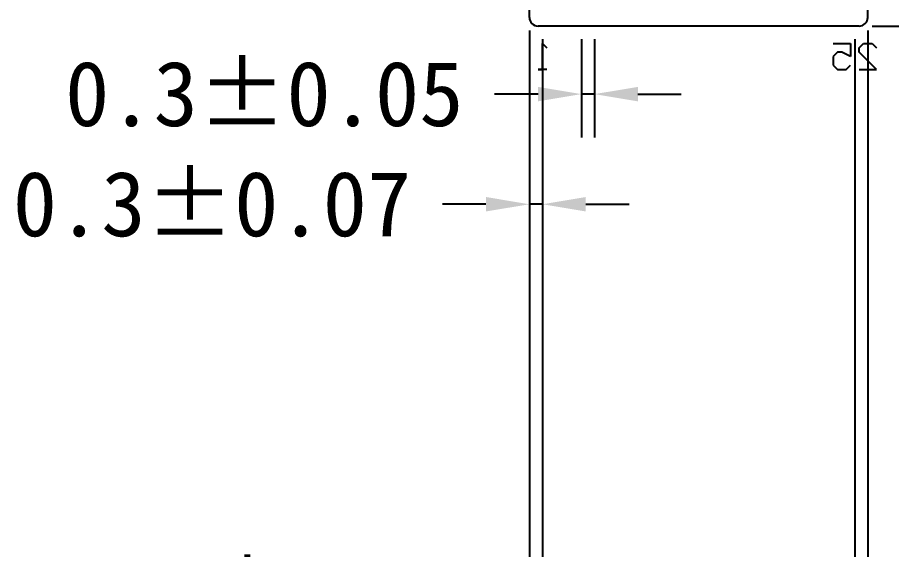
# Model space of a CAD drawing. Header units: millimetres. Extents: x 1040 to 3675, y 249 to 975.
# Drawn here: x 3338.11 to 3358.26, y 633.78 to 646.06 of the extents above; entities that cross this region are included whole.
import ezdxf

# ---------------------------------------------------------------- set-up
doc = ezdxf.new("R2010")
doc.units = ezdxf.units.MM
doc.layers.add('KeepOutLayer', color=6, linetype='Continuous')
doc.styles.get("Standard").update_dxf_attribs({"font": 'txt', "bigfont": 'gbcbig.shx'})
doc.styles.add('宋体', font='')
doc.styles.get('宋体').set_extended_font_data('SimSun')
doc.dimstyles.new('ISO-25$0', dxfattribs={"dimtxt": 1.5, "dimasz": 1, "dimexe": 1, "dimexo": 0.3, "dimgap": 0.6, "dimtad": 0, "dimdsep": 46, "dimtxsty": 'Standard', "dimcen": 0, "dimadec": 0, "dimazin": 0, "dimtfac": 1, "dimtmove": 0, "dimatfit": 3, "dimfxl": 1, "dimarcsym": 0})

# ---------------------------------------------------------------- blocks, each defined once
blk = doc.blocks.new('*D400')
at = {"color": 0, "lineweight": -2, "transparency": 16777216}
for p, q in [((3349.909, 645.756), (3349.909, 629.239)), ((3357.709, 645.756), (3357.709, 629.239)), ((3349.909, 630.239), (3348.476, 630.239)), ((3356.709, 630.239), (3350.909, 630.239))]:
    blk.add_line(p, q, dxfattribs=at)
at = {"color": 0, "transparency": 16777216}
for points in [[(3350.909, 630.406), (3350.909, 630.073), (3349.909, 630.239)], [(3356.709, 630.406), (3356.709, 630.073), (3357.709, 630.239)]]:
    blk.add_solid(points, dxfattribs=at)
at = {"layer": 'Defpoints', "color": 0, "transparency": 16777216}
for p in [(3349.909, 646.056), (3357.709, 646.056), (3349.909, 630.239)]:
    blk.add_point(p, dxfattribs=at)
at = {"color": 0, "transparency": 16777216, "insert": (3343.762, 630.239), "char_height": 1.5, "attachment_point": 5, "style": '宋体'}
blk.add_mtext('7.8±0.1', dxfattribs=at)
blk = doc.blocks.new('*D401')
at = {"color": 0, "lineweight": -2, "transparency": 16777216}
for p, q in [((3349.909, 645.756), (3349.909, 640.747)), ((3350.209, 645.556), (3350.209, 640.747)), ((3348.909, 641.747), (3347.909, 641.747)), ((3350.209, 641.747), (3349.909, 641.747)), ((3351.209, 641.747), (3352.209, 641.747))]:
    blk.add_line(p, q, dxfattribs=at)
at = {"color": 0, "transparency": 16777216}
for points in [[(3348.909, 641.914), (3348.909, 641.581), (3349.909, 641.747)], [(3351.209, 641.914), (3351.209, 641.581), (3350.209, 641.747)]]:
    blk.add_solid(points, dxfattribs=at)
at = {"layer": 'Defpoints', "color": 0, "transparency": 16777216}
for p in [(3349.909, 646.056), (3350.209, 645.856), (3350.209, 641.747)]:
    blk.add_point(p, dxfattribs=at)
at = {"color": 0, "transparency": 16777216, "insert": (3342.595, 641.747), "char_height": 1.5, "attachment_point": 5, "style": '宋体'}
blk.add_mtext('0.3±0.07', dxfattribs=at)
blk = doc.blocks.new('*D402')
at = {"color": 0, "lineweight": -2, "transparency": 16777216}
for p, q in [((3351.109, 645.556), (3351.109, 643.288)), ((3351.409, 645.556), (3351.409, 643.288)), ((3350.109, 644.288), (3349.109, 644.288)), ((3351.409, 644.288), (3351.109, 644.288)), ((3352.409, 644.288), (3353.409, 644.288))]:
    blk.add_line(p, q, dxfattribs=at)
at = {"color": 0, "transparency": 16777216}
for points in [[(3350.109, 644.454), (3350.109, 644.121), (3351.109, 644.288)], [(3352.409, 644.454), (3352.409, 644.121), (3351.409, 644.288)]]:
    blk.add_solid(points, dxfattribs=at)
at = {"layer": 'Defpoints', "color": 0, "transparency": 16777216}
for p in [(3351.109, 645.856), (3351.409, 645.856), (3351.409, 644.288)]:
    blk.add_point(p, dxfattribs=at)
at = {"color": 0, "transparency": 16777216, "insert": (3343.8, 644.288), "char_height": 1.5, "attachment_point": 5, "style": '宋体'}
blk.add_mtext('0.3±0.05', dxfattribs=at)
blk = doc.blocks.new('*D403')
at = {"color": 0, "lineweight": -2, "transparency": 16777216}
for p, q in [((3350.209, 645.556), (3350.209, 631.767)), ((3357.409, 645.556), (3357.409, 631.767)), ((3350.209, 632.767), (3349.209, 632.767)), ((3356.409, 632.767), (3351.209, 632.767))]:
    blk.add_line(p, q, dxfattribs=at)
at = {"color": 0, "transparency": 16777216}
for points in [[(3351.209, 632.934), (3351.209, 632.601), (3350.209, 632.767)], [(3356.409, 632.934), (3356.409, 632.601), (3357.409, 632.767)]]:
    blk.add_solid(points, dxfattribs=at)
at = {"layer": 'Defpoints', "color": 0, "transparency": 16777216}
for p in [(3350.209, 645.856), (3357.409, 645.856), (3350.209, 632.767)]:
    blk.add_point(p, dxfattribs=at)
at = {"color": 0, "transparency": 16777216, "insert": (3343.916, 632.767), "char_height": 1.5, "attachment_point": 5, "style": '宋体'}
blk.add_mtext('7.2±0.03', dxfattribs=at)
blk = doc.blocks.new('*D404')
at = {"color": 0, "lineweight": -2, "transparency": 16777216}
for p, q in [((3354.109, 653.356), (3372.741, 653.356)), ((3371.741, 652.356), (3371.741, 646.856)), ((3362.159, 645.856), (3372.741, 645.856)), ((3371.741, 645.856), (3371.741, 644.856))]:
    blk.add_line(p, q, dxfattribs=at)
at = {"color": 0, "transparency": 16777216}
for points in [[(3371.574, 652.356), (3371.908, 652.356), (3371.741, 653.356)], [(3371.574, 646.856), (3371.908, 646.856), (3371.741, 645.856)]]:
    blk.add_solid(points, dxfattribs=at)
at = {"layer": 'Defpoints', "color": 0, "transparency": 16777216}
for p in [(3353.809, 653.356), (3371.741, 653.356), (3361.859, 645.856)]:
    blk.add_point(p, dxfattribs=at)
at = {"color": 0, "transparency": 16777216, "insert": (3371.741, 640.141), "char_height": 1.5, "attachment_point": 5, "rotation": 90, "style": '宋体'}
blk.add_mtext('7.5±0.1', dxfattribs=at)
blk = doc.blocks.new('*D405')
at = {"color": 0, "lineweight": -2, "transparency": 16777216}
for p, q in [((3354.109, 651.356), (3368.667, 651.356)), ((3367.667, 650.356), (3367.667, 646.856)), ((3357.809, 645.856), (3368.667, 645.856)), ((3367.667, 645.856), (3367.667, 644.856))]:
    blk.add_line(p, q, dxfattribs=at)
at = {"color": 0, "transparency": 16777216}
for points in [[(3367.5, 650.356), (3367.834, 650.356), (3367.667, 651.356)], [(3367.5, 646.856), (3367.834, 646.856), (3367.667, 645.856)]]:
    blk.add_solid(points, dxfattribs=at)
at = {"layer": 'Defpoints', "color": 0, "transparency": 16777216}
for p in [(3353.809, 651.356), (3367.667, 651.356), (3357.509, 645.856)]:
    blk.add_point(p, dxfattribs=at)
at = {"color": 0, "transparency": 16777216, "insert": (3367.667, 640.137), "char_height": 1.5, "attachment_point": 5, "rotation": 90, "style": '宋体'}
blk.add_mtext('5.5±0.1', dxfattribs=at)
blk = doc.blocks.new('*D407')
at = {"color": 0, "lineweight": -2, "transparency": 16777216}
for p, q in [((3362.356, 649.356), (3362.356, 650.356)), ((3358.009, 648.356), (3363.356, 648.356)), ((3362.356, 648.356), (3362.356, 645.856)), ((3357.809, 645.856), (3363.356, 645.856)), ((3362.356, 644.856), (3362.356, 641.792))]:
    blk.add_line(p, q, dxfattribs=at)
at = {"color": 0, "transparency": 16777216}
for points in [[(3362.189, 649.356), (3362.522, 649.356), (3362.356, 648.356)], [(3362.189, 644.856), (3362.522, 644.856), (3362.356, 645.856)]]:
    blk.add_solid(points, dxfattribs=at)
at = {"layer": 'Defpoints', "color": 0, "transparency": 16777216}
for p in [(3357.709, 648.356), (3362.356, 648.356), (3357.509, 645.856)]:
    blk.add_point(p, dxfattribs=at)
at = {"color": 0, "transparency": 16777216, "insert": (3362.356, 637.065), "char_height": 1.5, "attachment_point": 5, "rotation": 90, "style": '宋体'}
blk.add_mtext('2.5±0.1', dxfattribs=at)

msp = doc.modelspace()

# ---------------------------------------------------------------- linework, layer by layer
at = {"color": 30}
for p, q in [((3349.9091, 646.056), (3349.9091, 649.156)), ((3357.7091, 646.056), (3357.7091, 649.156)), ((3357.5091, 645.856), (3350.1091, 645.856))]:
    msp.add_line(p, q, dxfattribs=at)
for centre, start, end in [((3350.1091, 646.056), 180, 270), ((3357.5091, 646.056), 270, 0)]:
    msp.add_arc(centre, 0.2, start, end, dxfattribs=at)
at = {"layer": 'KeepOutLayer', "color": 7}
for p, q in [((3350.2091, 644.856), (3350.2091, 645.4558)), ((3350.2091, 645.4558), (3350.3091, 645.3558)), ((3356.9094, 645.4558), (3357.3093, 645.4558)), ((3357.3093, 645.4558), (3357.3093, 645.1559)), ((3357.5092, 645.3558), (3357.6092, 645.4558)), ((3357.6092, 645.4558), (3357.8091, 645.4558)), ((3357.8091, 645.4558), (3357.9091, 645.3558)), ((3357.0094, 645.2559), (3356.9094, 645.1559)), ((3357.1093, 645.2559), (3357.0094, 645.2559)), ((3357.3093, 645.1559), (3357.1093, 645.2559)), ((3357.5092, 645.2559), (3357.5092, 645.3558)), ((3357.9091, 644.856), (3357.5092, 645.2559)), ((3356.9094, 645.1559), (3356.9094, 644.956)), ((3350.3091, 644.856), (3350.1091, 644.856)), ((3350.1091, 644.856), (3350.2091, 644.856)), ((3356.9094, 644.956), (3357.0094, 644.856)), ((3357.0094, 644.856), (3357.2093, 644.856)), ((3357.2093, 644.856), (3357.3093, 644.956)), ((3357.5092, 644.856), (3357.9091, 644.856))]:
    msp.add_line(p, q, dxfattribs=at)

# ---------------------------------------------------------------- dimensions: what is measured, and where the dimension line sits
for base, p1, p2, picture, middle in [((3371.7412, 653.356), (3361.8591, 645.856), (3353.8091, 653.356), '*D404', (3371.7412, 640.1415)), ((3367.667, 651.356), (3357.5091, 645.856), (3353.8091, 651.356), '*D405', (3367.667, 640.1373)), ((3362.3556, 648.356), (3357.5091, 645.856), (3357.7091, 648.356), '*D407', (3362.3556, 637.0647))]:
    dim = msp.add_linear_dim(base=base, p1=p1, p2=p2, angle=90, dimstyle='ISO-25$0', override={"dimtxt": 1.5, "dimasz": 1, "dimtxsty": '宋体', "dimtol": 1, "dimtp": 0.1, "dimtm": 0.1})
    dim.commit()
    dim.dimension.update_dxf_attribs({"geometry": picture, "text_midpoint": middle, "dimtype": 160})
for base, p1, p2, override, picture, middle in [((3350.2091, 641.7472), (3349.9091, 646.056), (3350.2091, 645.856), {"dimtxt": 1.5, "dimasz": 1, "dimtxsty": '宋体', "dimtol": 1, "dimtp": 0.07, "dimtm": 0.07}, '*D401', (3342.5954, 641.7472)), ((3349.9091, 630.2393), (3357.7091, 646.056), (3349.9091, 646.056), {"dimtxt": 1.5, "dimasz": 1, "dimtxsty": '宋体', "dimtol": 1, "dimtp": 0.1, "dimtm": 0.1}, '*D400', (3343.7619, 630.2393)), ((3351.4091, 644.2876), (3351.1091, 645.856), (3351.4091, 645.856), {"dimtxt": 1.5, "dimasz": 1, "dimtxsty": '宋体', "dimtol": 1, "dimtp": 0.05, "dimtm": 0.05}, '*D402', (3343.7996, 644.2876)), ((3350.2091, 632.7674), (3357.4094, 645.856), (3350.2091, 645.856), {"dimtxt": 1.5, "dimasz": 1, "dimdec": 1, "dimzin": 0, "dimtxsty": '宋体', "dimtol": 1, "dimtp": 0.03, "dimtm": 0.03}, '*D403', (3343.9163, 632.7674))]:
    dim = msp.add_linear_dim(base=base, p1=p1, p2=p2, dimstyle='ISO-25$0', override=override)
    dim.commit()
    dim.dimension.update_dxf_attribs({"geometry": picture, "text_midpoint": middle, "dimtype": 160})

doc.saveas('drawing.dxf')
